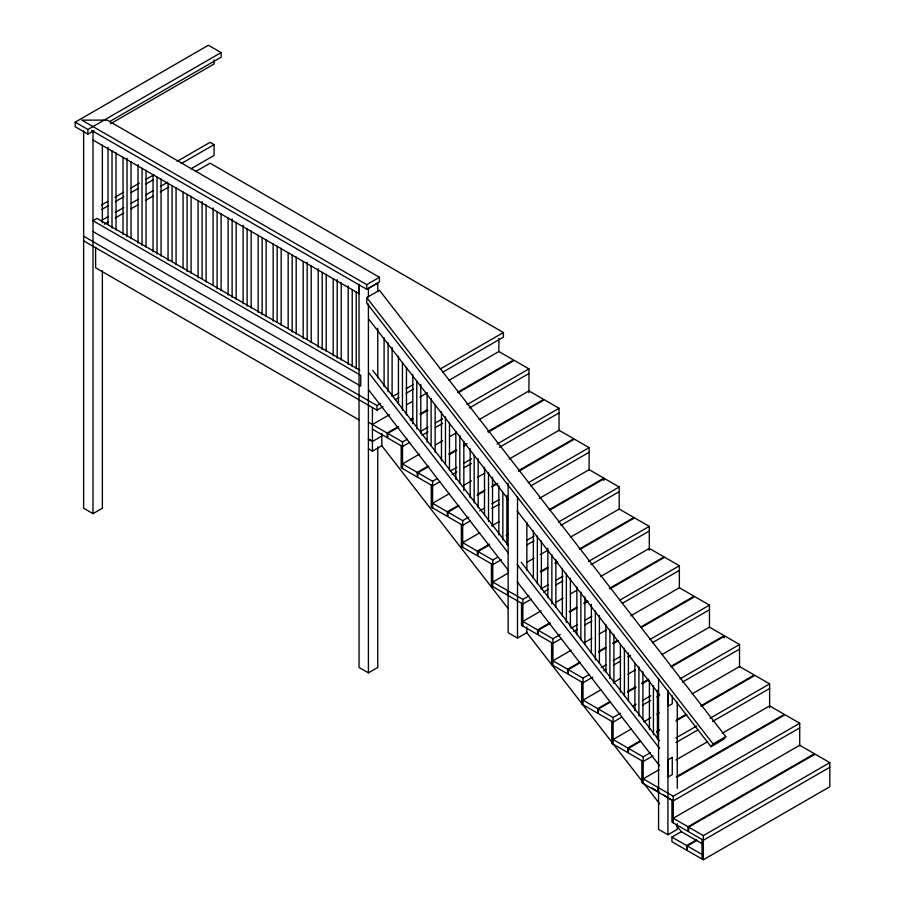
<?xml version="1.0" encoding="UTF-8"?>
<svg xmlns="http://www.w3.org/2000/svg" width="905" height="905" viewBox="0 0 905 905"><rect width="100%" height="100%" fill="white"/><g stroke="black" fill="none" stroke-linecap="round" stroke-linejoin="round"><path stroke-width="1.36" d="M711.002 746.67L713.095 743.944L725.799 736.602L379.444 290.267L366.74 297.609L366.74 303.039L711.002 746.67L723.695 739.34L725.799 736.602M94.018 130.591L87.909 134.121L75.206 126.791L75.206 122.152L208.41 45.25L221.114 52.581L221.114 57.219L109.901 121.417M75.206 122.152L87.909 129.494L221.114 52.581M110.421 123.827L214.089 63.972L214.089 59.922M101.53 204.994L107.627 201.476M114.946 197.245L123.487 192.313M130.806 188.093L139.347 183.161M145.445 179.643L153.974 174.71M177.154 161.339L210.084 142.323L214.089 144.642L214.089 155.445L190.921 168.828M101.892 209.417L107.989 205.899M115.297 201.679L123.838 196.747M131.157 192.516L138.476 188.297M145.796 184.066L153.115 179.846M181.158 163.647L214.089 144.642M101.892 220.232L107.989 216.702M115.297 212.483L123.838 207.55M131.157 203.331L138.476 199.1M145.796 194.88L153.115 190.65M160.423 186.43L167.742 182.199M104.301 224.248L107.955 222.144M115.252 217.924L123.759 213.014M131.055 208.806L138.352 204.598M145.637 200.378L152.934 196.17M160.23 191.962L168.737 187.041M195.491 171.599L210.084 163.183L503.406 332.531L503.406 337.158L442.613 372.26M379.444 277.303L107.209 120.127L81.801 120.127L366.74 284.634L379.444 277.303L379.444 281.941L366.74 289.283L91.586 130.422M83.633 130.908L83.633 508.248L93 513.644L102.356 508.248L102.356 270.821M83.633 236.182L376.966 405.531L380.609 403.426M392.77 396.401L398.845 392.894M406.141 388.686L413.438 384.478M440.181 369.025L503.406 332.531M83.633 240.809L376.966 410.157L383.041 406.65M395.202 399.637L398.845 397.533M406.141 393.313L413.438 389.105M372.43 424.524L389.455 414.705M406.469 404.874L412.556 401.368M419.852 397.148L427.137 392.94M449.027 380.304L498.87 351.525L513.576 360.02L457.659 392.306M382.159 435.735L372.43 441.516L368.426 439.197M368.426 422.216L387.136 433.02L398.087 426.708M410.237 419.682L412.669 418.28M419.965 414.071L427.262 409.852M409.807 442.319L402.521 446.527L387.804 438.043L387.804 433.405L398.754 427.092M410.904 420.067L413.336 418.664M420.633 414.456L427.929 410.248M458.326 392.691L514.255 360.405L528.961 368.901L528.961 392.781M368.426 448.823L372.43 451.143L382.159 445.531M387.804 433.405L402.521 441.9L407.374 439.095M420.757 431.368L428.042 427.16M435.339 422.94L442.635 418.732M466.957 404.693L528.961 368.901M421.968 435.294L428.042 431.787M435.339 427.579L442.635 423.37M469.39 407.929L528.961 373.527M419.535 454.072L402.521 463.903L417.228 472.387L428.167 466.075M435.339 444.955L442.635 440.735M449.932 436.527L456.007 433.02M479.107 419.682L528.961 390.903L543.667 399.388L487.738 431.685M448.835 454.14L456.131 449.932M463.428 445.724L467.071 443.608M439.898 481.686L432.601 485.906L417.895 477.41L417.895 472.783L428.834 466.46M449.502 454.525L456.799 450.317M464.095 446.108L466.528 444.706M488.406 432.07L544.335 399.772L559.041 408.268L559.041 430.78M417.895 472.783L432.601 481.268L437.466 478.462M450.837 470.736L456.912 467.229M464.208 463.021L471.505 458.812M497.037 444.072L559.041 408.268M452.048 474.673L456.912 471.867M464.208 467.647L471.505 463.439M499.47 447.296L559.041 412.906M449.627 493.451L432.601 503.271L447.308 511.766L458.247 505.443M464.208 485.023L471.505 480.815M477.58 477.297L484.876 473.089M509.198 459.05L559.041 430.271L573.747 438.767L519.04 470.351M477.704 494.221L485.001 490.001M492.297 485.793L495.94 483.689M469.978 521.065L462.681 525.273L447.975 516.778L447.975 512.151L458.914 505.838M477.15 495.307L484.447 491.098M491.743 486.879L497.818 483.372M518.497 471.437L574.415 439.151L589.121 447.647L589.121 470.148M447.975 512.151L462.681 520.647L468.767 517.128M479.707 510.816L484.571 508.01M491.868 503.791L499.153 499.583M528.339 482.738L589.121 447.647M491.868 508.429L499.153 504.221M530.771 485.962L589.121 452.274M479.707 532.819L462.681 542.649L477.388 551.134L489.548 544.12M491.868 525.805L499.153 521.585M539.278 498.429L589.121 469.65L603.839 478.134L603.839 480.453M549.12 509.719L603.839 478.134M501.28 559.731L492.773 564.652L478.055 556.156L478.055 551.518L489.005 545.206M506.019 535.375L508.452 533.973M549.788 510.115L604.506 478.519L619.212 487.014L619.212 509.526M478.055 551.518L492.773 560.014L497.626 557.209M526.812 540.364L534.108 536.145M558.419 522.106L619.212 487.014M526.812 544.991L534.108 540.783M560.851 525.341L619.212 491.641M508.576 572.899L492.773 582.017L507.479 590.513L507.479 595.139L491.426 585.874L491.426 563.872M526.812 562.367L534.108 558.159M540.183 554.641L547.48 550.432M570.58 537.095L619.212 509.017L633.919 517.513L579.211 549.097M540.296 571.553L547.593 567.345M554.889 563.136L557.322 561.734M540.975 571.949L548.26 567.729M555.557 563.521L557.989 562.118M579.879 549.482L634.586 517.898L649.292 526.382L649.292 550.274M359.047 284.464L359.047 667.449L368.403 672.845L377.77 667.449L377.77 446.98M508.146 590.897L522.852 599.393L528.927 595.875M541.088 588.861L548.385 584.653M555.681 580.433L562.978 576.225M588.499 561.485L649.292 526.382M531.359 599.11L522.852 604.02L508.146 595.524M543.52 592.085L548.385 589.279M555.681 585.071L562.978 580.852M590.931 564.709L649.292 531.02M541.088 610.864L522.852 621.396L537.559 629.88L549.72 622.866M555.681 602.436L562.978 598.228M570.263 594.019L576.349 590.501M600.66 576.474L649.292 548.396L663.999 556.88L609.291 588.465M508.146 483.259L508.146 632.674L517.502 638.082L526.868 632.674L526.868 627.029M569.166 611.633L576.462 607.425M583.759 603.205L587.402 601.101M561.451 638.478L552.932 643.387L538.226 634.903L538.226 630.265L550.387 623.251M569.833 612.018L577.13 607.809M584.426 603.601L588.08 601.486M609.959 588.85L664.666 557.265L679.372 565.761L679.372 588.273M538.226 630.265L552.932 638.76L560.229 634.552M571.168 628.228L577.254 624.722M584.551 620.513L591.836 616.294M619.801 600.151L679.372 565.761M573.6 631.464L577.254 629.348M584.551 625.14L591.836 620.932M622.233 603.386L679.372 570.388M571.168 650.231L552.932 660.763L567.639 669.259L579.8 662.234M584.551 642.516L591.836 638.308M599.133 634.088L606.429 629.88M630.751 615.841L679.372 587.764L694.09 596.259L640.593 627.142M599.257 651L605.332 647.494M612.628 643.285L617.493 640.48M592.741 677.144L583.024 682.766L568.317 674.27L568.317 669.643L580.467 662.618M598.703 652.098L605.999 647.878M613.296 643.67L618.16 640.864M641.26 627.527L694.757 596.644L709.463 605.128L709.463 627.64M568.317 669.643L583.024 678.128L589.098 674.621M601.259 667.607L606.124 664.802M613.409 660.582L620.706 656.374M649.892 639.53L709.463 605.128M603.692 670.831L606.124 669.428M613.409 665.22L620.706 661.001M628.002 656.792L630.434 655.39M652.324 642.754L709.463 609.766M601.259 689.61L583.024 700.142L597.73 708.626L609.88 701.613M613.409 682.585L620.706 678.377M628.002 674.168L635.299 669.949M662.041 654.507L709.463 627.131L724.17 635.627L724.17 637.946M628.127 691.081L635.412 686.872M641.498 683.354L648.795 679.146M670.673 666.51L724.17 635.627M621.611 717.224L613.104 722.133L598.397 713.649L598.397 709.011L610.558 701.997M627.572 692.167L636.091 687.257M642.165 683.75L648.24 680.232M671.34 666.894L724.837 636.011L739.543 644.507L739.543 667.019M598.397 709.011L613.104 717.507L620.4 713.298M632.561 706.273L636.204 704.169M642.279 700.662L650.797 695.741M679.972 678.897L739.543 644.507M642.279 705.289L650.797 700.38M656.872 696.873L659.304 695.459M682.404 682.132L739.543 649.134M631.339 728.978L613.104 739.509L627.81 748.005L639.971 740.98M643.5 721.964L650.797 717.744M656.872 714.237L659.304 712.835M692.133 693.886L739.543 666.51L754.25 675.006L700.753 705.889M656.985 731.15L659.417 729.747M676.442 719.928L686.171 714.305M652.912 755.89L643.183 761.512L628.477 753.017L628.477 748.39L640.638 741.365M656.442 732.247L658.874 730.844M675.899 721.014L686.838 714.69M701.432 706.273L754.917 675.39L769.635 683.875L769.635 707.767M628.477 748.39L643.183 756.874L650.48 752.666M676.012 737.926L696.68 725.991M710.052 718.276L769.635 683.875M676.012 742.553L697.902 729.928M712.484 721.5L769.635 688.513M658.987 769.759L643.183 778.877L657.89 787.373L657.89 791.999L641.849 782.746L641.849 760.743M676.012 759.929L707.62 741.681M722.213 733.254L769.635 705.877L784.341 714.373L676.137 776.841M676.804 777.225L785.008 714.758L799.715 723.253L799.715 745.765M658.568 787.757L673.275 796.253L799.715 723.253M799.715 727.88L673.275 800.88L658.568 792.395M658.568 678.501L658.568 829.376L667.924 834.772L677.279 829.376L677.279 823.72M687.981 826.751L814.421 753.741L799.715 745.256L673.275 818.256L687.981 826.751L687.981 831.378L671.929 822.113L671.929 800.111L663.704 795.088M829.795 767.259L703.355 840.259L688.648 831.763L688.648 827.136L815.088 754.137L829.795 762.621L829.795 786.75L703.355 859.75L687.314 850.598L687.314 845.971L697.031 840.349M671.929 837.091L686.646 845.587L686.646 850.214L671.929 841.718L671.929 837.091L681.657 831.48M688.648 827.136L703.355 835.62L829.795 762.621M686.646 845.587L696.364 839.964M93 140.06L359.206 293.752L359.206 284.294M359.862 370.168L97.005 218.41L93 220.73L360.744 375.315L360.744 386.118L93 231.533M359.364 420.078L95.602 267.79L95.602 247.348M372.43 429.162L387.136 437.647L387.136 433.02M368.426 439.027L372.43 441.346M702.959 844.195L681.295 831.684L676.103 824.998M687.314 845.971L702.02 854.456M651.939 787.904L658.998 792.214M366.74 297.609L713.095 743.944M368.754 319.16L508.587 499.798M517.219 510.952L659.632 694.938M372.769 370.417L508.282 545.489M521.223 562.22L659.326 740.629M368.754 372.736L508.587 553.385M517.219 564.528L659.632 748.525M368.754 389.987L508.587 570.625M517.219 581.779L659.632 765.777M508.169 608.601L381.797 445.735L381.797 433.371M526.348 632.018L642.346 781.49M644.077 783.719L659.655 803.798M703.355 835.62L703.355 859.75M702.02 839.478L702.02 859.094M677.279 702.133L677.279 788.368M673.275 796.253L673.275 822.883M672.268 695.821L672.268 703.773L668.263 706.092L668.263 691.499M667.924 690.572L667.924 834.772M657.426 690.379L657.426 739.43M653.421 685.696L653.421 734.736M649.405 680.515L649.405 729.554M643.183 756.874L643.183 783.515M642.923 671.691L642.923 719.339M638.907 666.996L638.907 716.047M634.903 663.229L634.903 710.866M628.409 652.991L628.409 700.64M627.81 748.005L627.81 752.632L611.769 743.367L611.769 721.364M624.405 648.308L624.405 695.945M620.389 644.53L620.389 692.167M613.907 634.303L613.907 683.343M613.104 717.507L613.104 744.136M609.891 629.608L609.891 678.659M605.886 624.439L605.886 672.076M599.404 615.604L599.404 663.252M597.73 708.626L597.73 713.264L581.677 704L581.677 681.997M595.388 610.92L595.388 659.96M591.372 604.336L591.372 653.376M584.89 596.915L584.89 644.564M583.024 678.128L583.024 704.769M580.886 592.221L580.886 639.869M576.87 587.051L576.87 634.688M570.388 578.216L570.388 627.267M567.639 669.259L567.639 673.886L551.598 664.621L551.598 642.618M566.372 573.532L566.372 622.572M562.367 568.351L562.367 615.988M555.874 559.528L555.874 607.165M552.932 638.76L552.932 665.401M551.869 554.833L551.869 603.884M547.853 548.26L547.853 597.3M541.371 540.828L541.371 588.476M537.559 629.88L537.559 634.518L521.518 625.253L521.518 603.25M537.355 536.133L537.355 583.782M533.35 530.964L533.35 578.6M526.868 522.423L526.868 570.489M522.852 599.393L522.852 626.022M517.502 496.732L517.502 638.082M506.868 495.691L506.868 544.742M502.863 492.411L502.863 540.047M498.87 338.459L498.87 351.525M498.847 485.838L498.847 534.878M492.773 560.014L492.773 586.655M492.524 477.161L492.524 526.212M488.519 472.478L488.519 521.518M484.503 467.297L484.503 514.934M478.179 458.631L478.179 507.682M477.388 551.134L477.388 555.772L461.346 546.507L461.346 524.504M474.163 455.339L474.163 502.988M470.159 448.767L470.159 497.807M463.835 441.504L463.835 490.544M462.681 520.647L462.681 547.276M459.819 435.407L459.819 483.055M455.815 431.64L455.815 479.277M449.491 422.974L449.491 470.611M447.308 511.766L447.308 516.393L431.266 507.128L431.266 485.125M445.475 416.877L445.475 464.525M441.47 411.707L441.47 460.747M435.147 404.433L435.147 452.081M432.601 481.268L432.601 507.909M431.131 398.347L431.131 445.995M427.126 393.177L427.126 442.217M420.802 384.501L420.802 433.552M417.228 472.387L417.228 477.026L401.175 467.761L401.175 445.758M416.786 381.209L416.786 428.857M412.782 374.636L412.782 423.676M406.458 367.373L406.458 415.022M402.521 441.9L402.521 468.53M402.442 362.679L402.442 410.327M398.438 356.106L398.438 403.743M392.114 347.441L392.114 396.492M388.098 342.746L388.098 391.797M384.093 337.576L384.093 386.616M377.77 291.523L377.77 283.05L368.403 288.446L368.403 296.931M377.77 328.266L377.77 377.736M376.966 405.531L376.966 410.157M372.43 407.544L372.43 451.143M368.403 303.99L368.403 672.845M366.74 284.634L366.74 289.283M356.231 291.58L356.231 368.64M352.226 289.69L352.226 366.751M348.21 285.98L348.21 364.444M341.219 282.914L341.219 359.975M337.203 279.622L337.203 358.086M333.198 278.706L333.198 355.778M326.207 274.249L326.207 351.31M322.191 272.36L322.191 349.421M318.187 268.638L318.187 347.101M311.196 265.584L311.196 342.644M307.18 262.292L307.18 339.352M303.175 261.375L303.175 338.436M296.184 256.907L296.184 333.979M292.168 255.029L292.168 332.09M288.163 252.71L288.163 328.368M281.172 248.242L281.172 325.302M277.156 246.352L277.156 322.022M273.152 244.045L273.152 321.105M266.161 239.576L266.161 316.637M262.145 237.687L262.145 314.748M258.14 235.368L258.14 312.44M251.149 230.911L251.149 307.972M247.133 229.022L247.133 306.082M243.117 225.3L243.117 303.775M236.137 222.245L236.137 299.306M232.121 218.953L232.121 297.417M228.105 218.037L228.105 295.098M221.114 213.58L221.114 290.641M217.109 211.691L217.109 288.752M213.094 207.969L213.094 285.03M206.102 204.903L206.102 281.975M202.098 201.623L202.098 278.683M198.082 200.706L198.082 277.767M191.091 196.238L191.091 273.299M187.086 194.349L187.086 271.421M183.07 192.041L183.07 267.699M176.079 187.573L176.079 264.633M172.074 185.683L172.074 261.341M168.059 183.364L168.059 260.436M161.067 178.907L161.067 255.968M157.063 177.018L157.063 254.079M153.047 174.699L153.047 251.76M146.056 170.242L146.056 247.303M142.051 168.353L142.051 245.413M138.035 164.631L138.035 243.094M131.044 161.565L131.044 238.637M127.028 158.285L127.028 236.748M123.023 157.368L123.023 234.429M116.032 152.9L116.032 229.972M112.016 151.011L112.016 228.083M108.012 147.3L108.012 224.361M102.356 145.049L102.356 222.777M93 130.603L93 513.644M87.909 129.494L87.909 134.121M672.268 757.361L668.263 759.68L668.263 776.92L672.268 774.612L672.268 757.361"/></g></svg>
